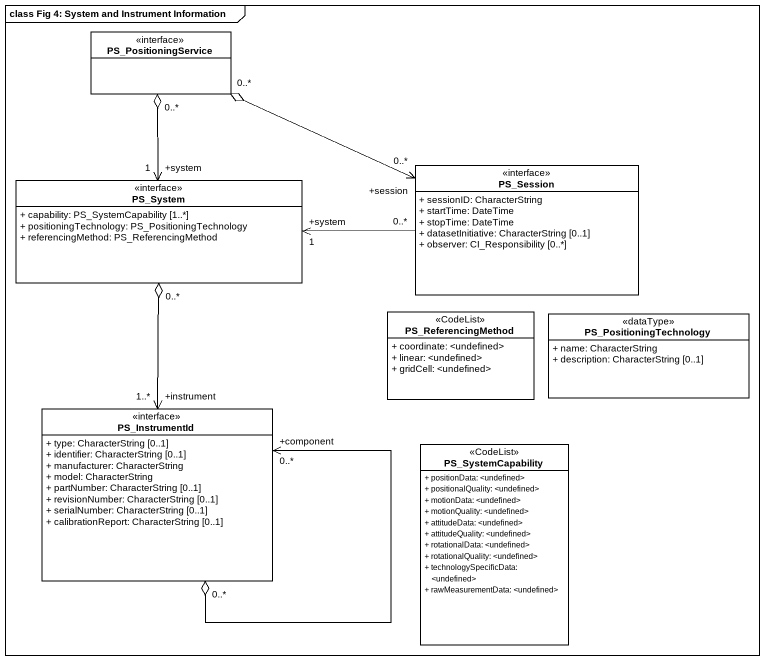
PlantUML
@startuml
mainframe class Fig 4: System and Instrument Information
hide circle
hide empty members
skinparam classAttributeIconSize 0
class PS_PositioningService <<interface>> #FFFFFF
class PS_Session <<interface>> #FFFFFF {
  + sessionID: CharacterString
  + startTime: DateTime
  + stopTime: DateTime
  + datasetInitiative: CharacterString [0..1]
  + observer: CI_Responsibility [0..*]
}
class PS_System <<interface>> #FFFFFF {
  + capability: PS_SystemCapability [1..*]
  + positioningTechnology: PS_PositioningTechnology
  + referencingMethod: PS_ReferencingMethod
}
class PS_ReferencingMethod <<CodeList>> #FFFFFF {
  + coordinate: <undefined>
  + linear: <undefined>
  + gridCell: <undefined>
}
class PS_PositioningTechnology <<dataType>> #FFFFFF {
  + name: CharacterString
  + description: CharacterString [0..1]
}
class PS_InstrumentId <<interface>> #FFFFFF {
  + type: CharacterString [0..1]
  + identifier: CharacterString [0..1]
  + manufacturer: CharacterString
  + model: CharacterString
  + partNumber: CharacterString [0..1]
  + revisionNumber: CharacterString [0..1]
  + serialNumber: CharacterString [0..1]
  + calibrationReport: CharacterString [0..1]
}
class PS_SystemCapability <<CodeList>> #FFFFFF {
  + positionData: <undefined>
  + positionalQuality: <undefined>
  + motionData: <undefined>
  + motionQuality: <undefined>
  + attitudeData: <undefined>
  + attitudeQuality: <undefined>
  + rotationalData: <undefined>
  + rotationalQuality: <undefined>
  + technologySpecificData: <undefined>
  + rawMeasurementData: <undefined>
}
PS_PositioningService "0..*" o-right-> "+session\n0..*" PS_Session
PS_PositioningService "0..*" o--> "+system\n1" PS_System
PS_Session "0..*" -left-> "+system\n1" PS_System
PS_InstrumentId "+instrument\n1..*" <-up-o "0..*" PS_System
PS_InstrumentId "0..*" o--> "+component\n0..*" PS_InstrumentId
@enduml
